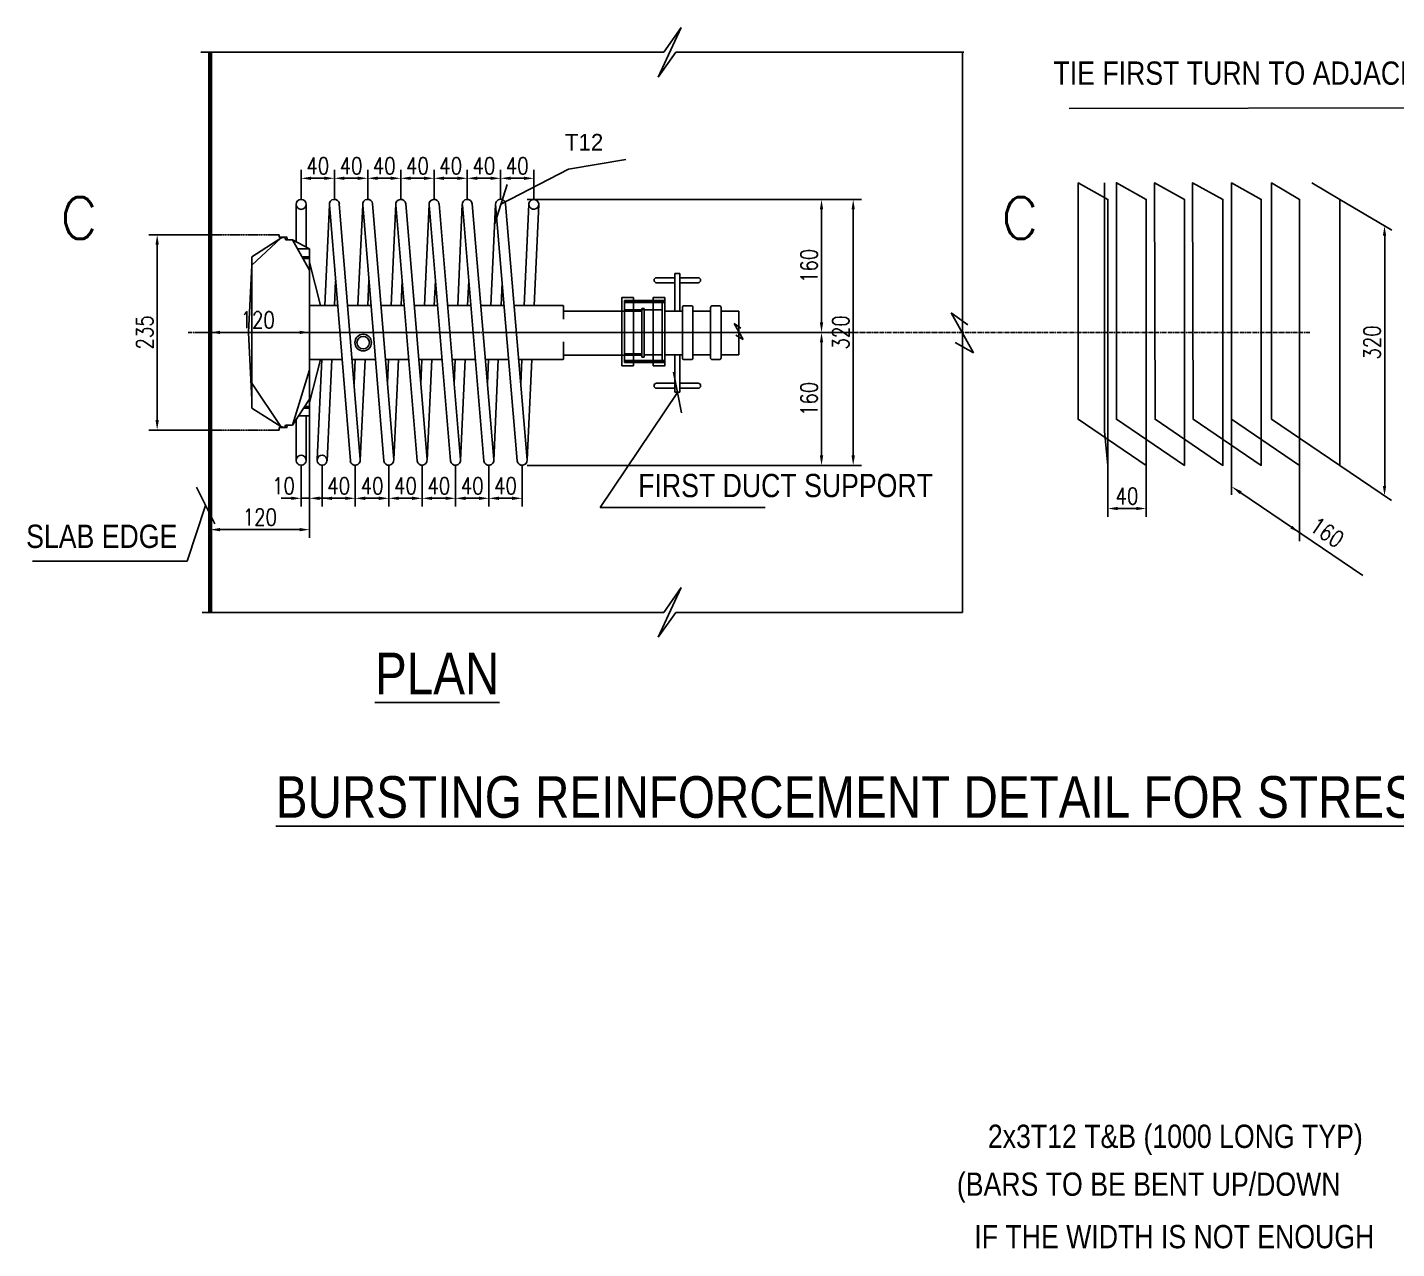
# Model space of a CAD drawing. Header units: millimetres. Extents: x -241424 to 696054, y -125618 to 93710.
# Drawn here: x 624155 to 625802, y -28472 to -27003 of the extents above; entities that cross this region are included whole.
import ezdxf
from ezdxf.enums import TextEntityAlignment as Align

# ---------------------------------------------------------------- set-up
doc = ezdxf.new("R2010")
doc.units = ezdxf.units.MM
doc.header["$LTSCALE"] = 7
doc.header["$PDMODE"] = 3
doc.linetypes.add('CENTER2', pattern=[1.125, 0.75, -0.125, 0.125, -0.125])
doc.layers.get('0').update_dxf_attribs({"linetype": 'CONTINUOUS'})
doc.layers.get('Defpoints').update_dxf_attribs({"color": 6, "linetype": 'CONTINUOUS'})
for name, color, linetype in [('HATCH', 8, 'CONTINUOUS'), ('Layer1', 3, 'CONTINUOUS'), ('t10', 3, 'CONTINUOUS'), ('TEXT80', 7, 'CONTINUOUS'), ('TITLE', 7, 'CONTINUOUS'), ('VSL-TXT', 13, 'CONTINUOUS')]:
    doc.layers.add(name, color=color, linetype=linetype)
doc.styles.add('CENT', font='')
doc.styles.add('DIMENSION', font='SIMPLEX.shx', dxfattribs={"width": 0.8})
doc.styles.add('HUNG', font='vni-romans.shx', dxfattribs={"width": 0.8, "height": 10})
doc.styles.add('ROMANS', font='ROMANS.shx', dxfattribs={"width": 0.75})
doc.styles.get('CENT').set_extended_font_data('VNI-Helve-Condense')
doc.dimstyles.new('Copy(2) of dim', dxfattribs={"dimscale": 10, "dimtxt": 2, "dimasz": 3.5, "dimexe": 2, "dimexo": 0, "dimgap": 1, "dimtad": 1, "dimdec": 0, "dimzin": 0, "dimdsep": 46, "dimtxsty": 'DIMENSION', "dimcen": 0, "dimclrd": 8, "dimclre": 8, "dimclrt": 256, "dimadec": 0, "dimazin": 0, "dimtfac": 1, "dimtdec": 0, "dimtix": 1, "dimtmove": 2, "dimatfit": 3, "dimldrblk": 'OBLIQUE', "dimfxl": 1, "dimtolj": 1, "dimtzin": 0, "dimarcsym": 0})

# ---------------------------------------------------------------- blocks, each defined once
blk = doc.blocks.new('*D667')
at = {"color": 8, "lineweight": -2, "transparency": 16777216}
for p, q in [((624755.9, -27209.9), (625158.1, -27209.9)), ((625148.1, -27517.9), (625148.1, -27221.9)), ((624755.9, -27529.9), (625158.1, -27529.9))]:
    blk.add_line(p, q, dxfattribs=at)
at = {"color": 8, "transparency": 16777216}
for points in [[(625146.1, -27221.9), (625150.1, -27221.9), (625148.1, -27209.9)], [(625146.1, -27517.9), (625150.1, -27517.9), (625148.1, -27529.9)]]:
    blk.add_solid(points, dxfattribs=at)
at = {"layer": 'Defpoints', "color": 0, "transparency": 16777216}
for p in [(624755.9, -27209.9), (625148.1, -27209.9), (624755.9, -27529.9)]:
    blk.add_point(p, dxfattribs=at)
at = {"transparency": 16777216, "insert": (625133.1, -27369.9), "char_height": 20, "attachment_point": 5, "rotation": 90, "style": 'DIMENSION'}
blk.add_mtext('\\A1;320', dxfattribs=at)
blk = doc.blocks.new('_OBLIQUE')
at = {"color": 0, "linetype": 'ByBlock'}
blk.add_line((-0.5, -0.5), (0.5, 0.5), dxfattribs=at)
blk = doc.blocks.new('*D668')
at = {"color": 8, "lineweight": -2, "transparency": 16777216}
for p, q in [((624755.9, -27369.9), (625120, -27369.9)), ((625110, -27517.9), (625110, -27381.9)), ((624755.9, -27529.9), (625120, -27529.9))]:
    blk.add_line(p, q, dxfattribs=at)
at = {"color": 8, "transparency": 16777216}
for points in [[(625108, -27381.9), (625112, -27381.9), (625110, -27369.9)], [(625108, -27517.9), (625112, -27517.9), (625110, -27529.9)]]:
    blk.add_solid(points, dxfattribs=at)
at = {"layer": 'Defpoints', "color": 0, "transparency": 16777216}
for p in [(624755.9, -27369.9), (625110, -27369.9), (624755.9, -27529.9)]:
    blk.add_point(p, dxfattribs=at)
at = {"transparency": 16777216, "insert": (625095, -27449.9), "char_height": 20, "attachment_point": 5, "rotation": 90, "style": 'DIMENSION'}
blk.add_mtext('\\A1;160', dxfattribs=at)
blk = doc.blocks.new('*D669')
at = {"color": 8, "lineweight": -2, "transparency": 16777216}
for p, q in [((624755.9, -27209.9), (625120, -27209.9)), ((625110, -27221.9), (625110, -27357.9)), ((624755.9, -27369.9), (625120, -27369.9))]:
    blk.add_line(p, q, dxfattribs=at)
at = {"color": 8, "transparency": 16777216}
for points in [[(625108, -27221.9), (625112, -27221.9), (625110, -27209.9)], [(625108, -27357.9), (625112, -27357.9), (625110, -27369.9)]]:
    blk.add_solid(points, dxfattribs=at)
at = {"layer": 'Defpoints', "color": 0, "transparency": 16777216}
for p in [(624755.9, -27209.9), (624755.9, -27369.9), (625110, -27369.9)]:
    blk.add_point(p, dxfattribs=at)
at = {"transparency": 16777216, "insert": (625095, -27289.9), "char_height": 20, "attachment_point": 5, "rotation": 90, "style": 'DIMENSION'}
blk.add_mtext('\\A1;160', dxfattribs=at)
blk = doc.blocks.new('*D670')
at = {"color": 8, "lineweight": -2, "transparency": 16777216}
for p, q in [((624484.1, -27209.9), (624484.1, -27174.5)), ((624524.1, -27209.9), (624524.1, -27174.5)), ((624512.1, -27184.5), (624496.1, -27184.5))]:
    blk.add_line(p, q, dxfattribs=at)
at = {"color": 8, "transparency": 16777216}
for points in [[(624496.1, -27182.5), (624496.1, -27186.5), (624484.1, -27184.5)], [(624512.1, -27182.5), (624512.1, -27186.5), (624524.1, -27184.5)]]:
    blk.add_solid(points, dxfattribs=at)
at = {"layer": 'Defpoints', "color": 0, "transparency": 16777216}
for p in [(624484.1, -27184.5), (624484.1, -27209.9), (624524.1, -27209.9)]:
    blk.add_point(p, dxfattribs=at)
at = {"transparency": 16777216, "insert": (624504.1, -27169.5), "char_height": 20, "attachment_point": 5, "style": 'DIMENSION'}
blk.add_mtext('\\A1;40', dxfattribs=at)
blk = doc.blocks.new('*D671')
at = {"color": 8, "lineweight": -2, "transparency": 16777216}
for p, q in [((624524.1, -27209.8), (624524.1, -27174.5)), ((624564.1, -27209.8), (624564.1, -27174.5)), ((624536.1, -27184.5), (624552.1, -27184.5))]:
    blk.add_line(p, q, dxfattribs=at)
at = {"color": 8, "transparency": 16777216}
for points in [[(624536.1, -27182.5), (624536.1, -27186.5), (624524.1, -27184.5)], [(624552.1, -27182.5), (624552.1, -27186.5), (624564.1, -27184.5)]]:
    blk.add_solid(points, dxfattribs=at)
at = {"layer": 'Defpoints', "color": 0, "transparency": 16777216}
for p in [(624564.1, -27184.5), (624524.1, -27209.8), (624564.1, -27209.8)]:
    blk.add_point(p, dxfattribs=at)
at = {"transparency": 16777216, "insert": (624544.1, -27169.5), "char_height": 20, "attachment_point": 5, "style": 'DIMENSION'}
blk.add_mtext('\\A1;40', dxfattribs=at)
blk = doc.blocks.new('*D672')
at = {"color": 8, "lineweight": -2, "transparency": 16777216}
for p, q in [((624564.1, -27209.8), (624564.1, -27174.5)), ((624603.9, -27209.9), (624603.9, -27174.5)), ((624576.1, -27184.5), (624591.9, -27184.5))]:
    blk.add_line(p, q, dxfattribs=at)
at = {"color": 8, "transparency": 16777216}
for points in [[(624576.1, -27182.5), (624576.1, -27186.5), (624564.1, -27184.5)], [(624591.9, -27182.5), (624591.9, -27186.5), (624603.9, -27184.5)]]:
    blk.add_solid(points, dxfattribs=at)
at = {"layer": 'Defpoints', "color": 0, "transparency": 16777216}
for p in [(624603.9, -27184.5), (624564.1, -27209.8), (624603.9, -27209.9)]:
    blk.add_point(p, dxfattribs=at)
at = {"transparency": 16777216, "insert": (624584, -27169.5), "char_height": 20, "attachment_point": 5, "style": 'DIMENSION'}
blk.add_mtext('\\A1;40', dxfattribs=at)
blk = doc.blocks.new('*D673')
at = {"color": 8, "lineweight": -2, "transparency": 16777216}
for p, q in [((624603.9, -27209.9), (624603.9, -27174.5)), ((624643.9, -27209.9), (624643.9, -27174.5)), ((624615.9, -27184.5), (624631.9, -27184.5))]:
    blk.add_line(p, q, dxfattribs=at)
at = {"color": 8, "transparency": 16777216}
for points in [[(624615.9, -27182.5), (624615.9, -27186.5), (624603.9, -27184.5)], [(624631.9, -27182.5), (624631.9, -27186.5), (624643.9, -27184.5)]]:
    blk.add_solid(points, dxfattribs=at)
at = {"layer": 'Defpoints', "color": 0, "transparency": 16777216}
for p in [(624643.9, -27184.5), (624603.9, -27209.9), (624643.9, -27209.9)]:
    blk.add_point(p, dxfattribs=at)
at = {"transparency": 16777216, "insert": (624623.9, -27169.5), "char_height": 20, "attachment_point": 5, "style": 'DIMENSION'}
blk.add_mtext('\\A1;40', dxfattribs=at)
blk = doc.blocks.new('*D674')
at = {"color": 8, "lineweight": -2, "transparency": 16777216}
for p, q in [((624643.9, -27209.9), (624643.9, -27174.5)), ((624683.9, -27209.9), (624683.9, -27174.5)), ((624655.9, -27184.5), (624671.9, -27184.5))]:
    blk.add_line(p, q, dxfattribs=at)
at = {"color": 8, "transparency": 16777216}
for points in [[(624655.9, -27182.5), (624655.9, -27186.5), (624643.9, -27184.5)], [(624671.9, -27182.5), (624671.9, -27186.5), (624683.9, -27184.5)]]:
    blk.add_solid(points, dxfattribs=at)
at = {"layer": 'Defpoints', "color": 0, "transparency": 16777216}
for p in [(624683.9, -27184.5), (624643.9, -27209.9), (624683.9, -27209.9)]:
    blk.add_point(p, dxfattribs=at)
at = {"transparency": 16777216, "insert": (624663.9, -27169.5), "char_height": 20, "attachment_point": 5, "style": 'DIMENSION'}
blk.add_mtext('\\A1;40', dxfattribs=at)
blk = doc.blocks.new('*D675')
at = {"color": 8, "lineweight": -2, "transparency": 16777216}
for p, q in [((624509.2, -27529.7), (624509.2, -27579.5)), ((624549.2, -27529.7), (624549.2, -27579.5)), ((624521.2, -27569.5), (624537.2, -27569.5))]:
    blk.add_line(p, q, dxfattribs=at)
at = {"color": 8, "transparency": 16777216}
for points in [[(624521.2, -27567.5), (624521.2, -27571.5), (624509.2, -27569.5)], [(624537.2, -27567.5), (624537.2, -27571.5), (624549.2, -27569.5)]]:
    blk.add_solid(points, dxfattribs=at)
at = {"layer": 'Defpoints', "color": 0, "transparency": 16777216}
for p in [(624509.2, -27529.7), (624549.2, -27529.7), (624549.2, -27569.5)]:
    blk.add_point(p, dxfattribs=at)
at = {"transparency": 16777216, "insert": (624529.2, -27554.5), "char_height": 20, "attachment_point": 5, "style": 'DIMENSION'}
blk.add_mtext('\\A1;40', dxfattribs=at)
blk = doc.blocks.new('*D676')
at = {"color": 8, "lineweight": -2, "transparency": 16777216}
for p, q in [((624549.2, -27529.7), (624549.2, -27579.5)), ((624589.5, -27529.7), (624589.5, -27579.5)), ((624561.2, -27569.5), (624577.5, -27569.5))]:
    blk.add_line(p, q, dxfattribs=at)
at = {"color": 8, "transparency": 16777216}
for points in [[(624561.2, -27567.5), (624561.2, -27571.5), (624549.2, -27569.5)], [(624577.5, -27567.5), (624577.5, -27571.5), (624589.5, -27569.5)]]:
    blk.add_solid(points, dxfattribs=at)
at = {"layer": 'Defpoints', "color": 0, "transparency": 16777216}
for p in [(624549.2, -27529.7), (624589.5, -27529.7), (624589.5, -27569.5)]:
    blk.add_point(p, dxfattribs=at)
at = {"transparency": 16777216, "insert": (624569.4, -27554.5), "char_height": 20, "attachment_point": 5, "style": 'DIMENSION'}
blk.add_mtext('\\A1;40', dxfattribs=at)
blk = doc.blocks.new('*D677')
at = {"color": 8, "lineweight": -2, "transparency": 16777216}
for p, q in [((624589.5, -27529.7), (624589.5, -27579.5)), ((624629.6, -27529.7), (624629.6, -27579.5)), ((624601.5, -27569.5), (624617.6, -27569.5))]:
    blk.add_line(p, q, dxfattribs=at)
at = {"color": 8, "transparency": 16777216}
for points in [[(624601.5, -27567.5), (624601.5, -27571.5), (624589.5, -27569.5)], [(624617.6, -27567.5), (624617.6, -27571.5), (624629.6, -27569.5)]]:
    blk.add_solid(points, dxfattribs=at)
at = {"layer": 'Defpoints', "color": 0, "transparency": 16777216}
for p in [(624589.5, -27529.7), (624629.6, -27529.7), (624629.6, -27569.5)]:
    blk.add_point(p, dxfattribs=at)
at = {"transparency": 16777216, "insert": (624609.5, -27554.5), "char_height": 20, "attachment_point": 5, "style": 'DIMENSION'}
blk.add_mtext('\\A1;40', dxfattribs=at)
blk = doc.blocks.new('*D678')
at = {"color": 8, "lineweight": -2, "transparency": 16777216}
for p, q in [((624629.6, -27529.7), (624629.6, -27579.5)), ((624669.8, -27529.7), (624669.8, -27579.5)), ((624641.6, -27569.5), (624657.8, -27569.5))]:
    blk.add_line(p, q, dxfattribs=at)
at = {"color": 8, "transparency": 16777216}
for points in [[(624641.6, -27567.5), (624641.6, -27571.5), (624629.6, -27569.5)], [(624657.8, -27567.5), (624657.8, -27571.5), (624669.8, -27569.5)]]:
    blk.add_solid(points, dxfattribs=at)
at = {"layer": 'Defpoints', "color": 0, "transparency": 16777216}
for p in [(624629.6, -27529.7), (624669.8, -27529.7), (624669.8, -27569.5)]:
    blk.add_point(p, dxfattribs=at)
at = {"transparency": 16777216, "insert": (624649.7, -27554.5), "char_height": 20, "attachment_point": 5, "style": 'DIMENSION'}
blk.add_mtext('\\A1;40', dxfattribs=at)
blk = doc.blocks.new('*D679')
at = {"color": 8, "lineweight": -2, "transparency": 16777216}
for p, q in [((624669.8, -27529.7), (624669.8, -27579.5)), ((624709.9, -27529.7), (624709.9, -27579.5)), ((624681.8, -27569.5), (624697.9, -27569.5))]:
    blk.add_line(p, q, dxfattribs=at)
at = {"color": 8, "transparency": 16777216}
for points in [[(624681.8, -27567.5), (624681.8, -27571.5), (624669.8, -27569.5)], [(624697.9, -27567.5), (624697.9, -27571.5), (624709.9, -27569.5)]]:
    blk.add_solid(points, dxfattribs=at)
at = {"layer": 'Defpoints', "color": 0, "transparency": 16777216}
for p in [(624669.8, -27529.7), (624709.9, -27529.7), (624709.9, -27569.5)]:
    blk.add_point(p, dxfattribs=at)
at = {"transparency": 16777216, "insert": (624689.9, -27554.5), "char_height": 20, "attachment_point": 5, "style": 'DIMENSION'}
blk.add_mtext('\\A1;40', dxfattribs=at)
blk = doc.blocks.new('*D680')
at = {"color": 8, "lineweight": -2, "transparency": 16777216}
for p, q in [((624683.9, -27209.9), (624683.9, -27174.5)), ((624723.9, -27209.9), (624723.9, -27174.5)), ((624695.9, -27184.5), (624711.9, -27184.5))]:
    blk.add_line(p, q, dxfattribs=at)
at = {"color": 8, "transparency": 16777216}
for points in [[(624695.9, -27182.5), (624695.9, -27186.5), (624683.9, -27184.5)], [(624711.9, -27182.5), (624711.9, -27186.5), (624723.9, -27184.5)]]:
    blk.add_solid(points, dxfattribs=at)
at = {"layer": 'Defpoints', "color": 0, "transparency": 16777216}
for p in [(624723.9, -27184.5), (624683.9, -27209.9), (624723.9, -27209.9)]:
    blk.add_point(p, dxfattribs=at)
at = {"transparency": 16777216, "insert": (624703.9, -27169.5), "char_height": 20, "attachment_point": 5, "style": 'DIMENSION'}
blk.add_mtext('\\A1;40', dxfattribs=at)
blk = doc.blocks.new('*D705')
at = {"color": 8, "lineweight": -2, "transparency": 16777216}
for p, q in [((624494.2, -27470.4), (624494.2, -27579.5)), ((624484.1, -27529.9), (624484.1, -27579.5)), ((624472.1, -27569.5), (624460.1, -27569.5)), ((624484.1, -27569.5), (624494.2, -27569.5)), ((624506.2, -27569.5), (624518.2, -27569.5))]:
    blk.add_line(p, q, dxfattribs=at)
at = {"color": 8, "transparency": 16777216}
for points in [[(624472.1, -27567.5), (624472.1, -27571.5), (624484.1, -27569.5)], [(624506.2, -27567.5), (624506.2, -27571.5), (624494.2, -27569.5)]]:
    blk.add_solid(points, dxfattribs=at)
at = {"layer": 'Defpoints', "color": 0, "transparency": 16777216}
for p in [(624494.2, -27470.4), (624484.1, -27529.9), (624494.2, -27569.5)]:
    blk.add_point(p, dxfattribs=at)
at = {"transparency": 16777216, "insert": (624462.9, -27554.5), "char_height": 20, "attachment_point": 5, "style": 'DIMENSION'}
blk.add_mtext('\\A1;10', dxfattribs=at)
blk = doc.blocks.new('*D681')
at = {"color": 8, "lineweight": -2, "transparency": 16777216}
for p, q in [((624709.9, -27529.9), (624709.9, -27579.5)), ((624749.9, -27529.8), (624749.9, -27579.5)), ((624721.9, -27569.5), (624737.9, -27569.5))]:
    blk.add_line(p, q, dxfattribs=at)
at = {"color": 8, "transparency": 16777216}
for points in [[(624721.9, -27567.5), (624721.9, -27571.5), (624709.9, -27569.5)], [(624737.9, -27567.5), (624737.9, -27571.5), (624749.9, -27569.5)]]:
    blk.add_solid(points, dxfattribs=at)
at = {"layer": 'Defpoints', "color": 0, "transparency": 16777216}
for p in [(624709.9, -27529.9), (624749.9, -27529.8), (624749.9, -27569.5)]:
    blk.add_point(p, dxfattribs=at)
at = {"transparency": 16777216, "insert": (624729.9, -27554.5), "char_height": 20, "attachment_point": 5, "style": 'DIMENSION'}
blk.add_mtext('\\A1;40', dxfattribs=at)
blk = doc.blocks.new('*D706')
at = {"color": 8, "lineweight": -2, "transparency": 16777216}
for p, q in [((624724, -27209.9), (624724, -27174.5)), ((624764, -27209.9), (624764, -27174.5)), ((624736, -27184.5), (624752, -27184.5))]:
    blk.add_line(p, q, dxfattribs=at)
at = {"color": 8, "transparency": 16777216}
for points in [[(624736, -27182.5), (624736, -27186.5), (624724, -27184.5)], [(624752, -27182.5), (624752, -27186.5), (624764, -27184.5)]]:
    blk.add_solid(points, dxfattribs=at)
at = {"layer": 'Defpoints', "color": 0, "transparency": 16777216}
for p in [(624764, -27184.5), (624724, -27209.9), (624764, -27209.9)]:
    blk.add_point(p, dxfattribs=at)
at = {"transparency": 16777216, "insert": (624744, -27169.5), "char_height": 20, "attachment_point": 5, "style": 'DIMENSION'}
blk.add_mtext('\\A1;40', dxfattribs=at)
blk = doc.blocks.new('*D662')
at = {"color": 8, "lineweight": -2, "transparency": 16777216}
for p, q in [((625454.4, -27529.9), (625454.4, -27591.8)), ((625500.5, -27529.9), (625500.5, -27591.8)), ((625466.4, -27581.8), (625488.5, -27581.8))]:
    blk.add_line(p, q, dxfattribs=at)
at = {"color": 8, "transparency": 16777216}
for points in [[(625466.4, -27579.8), (625466.4, -27583.8), (625454.4, -27581.8)], [(625488.5, -27579.8), (625488.5, -27583.8), (625500.5, -27581.8)]]:
    blk.add_solid(points, dxfattribs=at)
at = {"layer": 'Defpoints', "color": 0, "transparency": 16777216}
for p in [(625454.4, -27529.9), (625500.5, -27529.9), (625500.5, -27581.8)]:
    blk.add_point(p, dxfattribs=at)
at = {"transparency": 16777216, "insert": (625477.4, -27566.8), "char_height": 20, "attachment_point": 5, "style": 'DIMENSION'}
blk.add_mtext('\\A1;40', dxfattribs=at)
blk = doc.blocks.new('*D704')
at = {"color": 8, "lineweight": -2, "transparency": 16777216}
for p, q in [((624374.6, -27470.4), (624374.6, -27617.2)), ((624494.2, -27470.4), (624494.2, -27617.2)), ((624482.2, -27607.2), (624386.6, -27607.2))]:
    blk.add_line(p, q, dxfattribs=at)
at = {"color": 8, "transparency": 16777216}
for points in [[(624386.6, -27605.2), (624386.6, -27609.2), (624374.6, -27607.2)], [(624482.2, -27605.2), (624482.2, -27609.2), (624494.2, -27607.2)]]:
    blk.add_solid(points, dxfattribs=at)
at = {"layer": 'Defpoints', "color": 0, "transparency": 16777216}
for p in [(624374.6, -27470.4), (624494.2, -27470.4), (624374.6, -27607.2)]:
    blk.add_point(p, dxfattribs=at)
at = {"transparency": 16777216, "insert": (624434.4, -27592.2), "char_height": 20, "attachment_point": 5, "style": 'DIMENSION'}
blk.add_mtext('\\A1;120', dxfattribs=at)
blk = doc.blocks.new('*D663')
at = {"color": 8, "lineweight": -2, "transparency": 16777216}
for p, q in [((624374.6, -27252.4), (624300.9, -27252.4)), ((624310.9, -27264.4), (624310.9, -27475.4)), ((624374.6, -27487.4), (624300.9, -27487.4))]:
    blk.add_line(p, q, dxfattribs=at)
at = {"color": 8, "transparency": 16777216}
for points in [[(624308.9, -27264.4), (624312.9, -27264.4), (624310.9, -27252.4)], [(624308.9, -27475.4), (624312.9, -27475.4), (624310.9, -27487.4)]]:
    blk.add_solid(points, dxfattribs=at)
at = {"layer": 'Defpoints', "color": 0, "transparency": 16777216}
for p in [(624374.6, -27252.4), (624310.9, -27487.4), (624374.6, -27487.4)]:
    blk.add_point(p, dxfattribs=at)
at = {"transparency": 16777216, "insert": (624295.9, -27369.9), "char_height": 20, "attachment_point": 5, "rotation": 90, "style": 'DIMENSION'}
blk.add_mtext('\\A1;235', dxfattribs=at)
blk = doc.blocks.new('*D590')
at = {"color": 8, "lineweight": -2, "transparency": 16777216}
for p, q in [((624374.6, -27369.9), (624374.6, -27359.9)), ((624482.2, -27369.9), (624386.6, -27369.9)), ((624494.2, -27369.9), (624494.2, -27359.9))]:
    blk.add_line(p, q, dxfattribs=at)
at = {"color": 8, "transparency": 16777216}
for points in [[(624386.6, -27367.9), (624386.6, -27371.9), (624374.6, -27369.9)], [(624482.2, -27367.9), (624482.2, -27371.9), (624494.2, -27369.9)]]:
    blk.add_solid(points, dxfattribs=at)
at = {"layer": 'Defpoints', "color": 0, "transparency": 16777216}
for p in [(624374.6, -27369.9), (624374.6, -27369.9), (624494.2, -27369.9)]:
    blk.add_point(p, dxfattribs=at)
at = {"transparency": 16777216, "insert": (624431.8, -27354.9), "char_height": 20, "attachment_point": 5, "style": 'DIMENSION'}
blk.add_mtext('\\A1;120', dxfattribs=at)

msp = doc.modelspace()

# ---------------------------------------------------------------- linework, layer by layer
at = {"color": 1}
for p, q in [((624941.1, -27003), (624913.6, -27062.7)), ((624920.3, -27032.9), (624941.1, -27003)), ((624363.3, -27032.9), (624920.3, -27032.9)), ((624913.6, -27062.7), (624934.7, -27032.9)), ((624934.7, -27032.9), (625281.1, -27032.9)), ((625279.4, -27032.9), (625279.4, -27706.8)), ((625286.1, -27360.7), (625265.8, -27346.5)), ((625265.8, -27346.5), (625292.9, -27394.4)), ((625292.9, -27394.4), (625270.9, -27381.9)), ((624941.1, -27676.9), (624913.6, -27736.7)), ((624920.3, -27706.8), (624941.1, -27676.9)), ((624365.1, -27706.8), (624920.3, -27706.8)), ((624913.6, -27736.7), (624934.7, -27706.8)), ((624934.7, -27706.8), (625279.4, -27706.8))]:
    msp.add_line(p, q, dxfattribs=at)
for p, q in [((625992.3, -27099.6), (625408, -27100.5)), ((624933.6, -27304.1), (624911.6, -27304.1)), ((624933.6, -27344.2), (624933.6, -27299.2)), ((624933.6, -27299.2), (624939.6, -27299.2)), ((624939.6, -27344.2), (624939.6, -27299.2)), ((624939.6, -27304.1), (624961.6, -27304.1)), ((624911.6, -27310.1), (624933.6, -27310.1)), ((624961.6, -27310.1), (624939.6, -27310.1)), ((625013, -27364.8), (625004.9, -27359.1)), ((625004.9, -27359.1), (625015.7, -27378.3)), ((625015.7, -27378.3), (625006.9, -27373.3)), ((624933.6, -27397), (624933.6, -27442)), ((624939.6, -27397), (624939.6, -27442)), ((624911.6, -27431.1), (624933.6, -27431.1)), ((624933.6, -27437.1), (624911.6, -27437.1)), ((624961.6, -27431.1), (624939.6, -27431.1)), ((624939.6, -27437.1), (624961.6, -27437.1)), ((624933.6, -27442), (624939.6, -27442))]:
    msp.add_line(p, q)
at = {"color": 8}
for p, q in [((625733.3, -27209.9), (625795.8, -27246.8)), ((625787.4, -27249.2), (625787.4, -27554.5)), ((625733.3, -27529.9), (625795.6, -27572))]:
    msp.add_line(p, q, dxfattribs=at)
for points in [[(625603.2, -27474.3), (625603.2, -27565.3)], [(625685, -27529.9), (625685, -27620.9)], [(625614.3, -27562.9), (625761, -27662.5)]]:
    msp.add_lwpolyline(points, dxfattribs=at)
for centre, start, end in [((624911.6, -27307.1), 90, 180), ((624961.6, -27307.1), 0, 90), ((624911.6, -27307.1), 180, 270), ((624961.6, -27307.1), 270, 0), ((624911.6, -27434.1), 90, 180), ((624911.6, -27434.1), 180, 270), ((624961.6, -27434.1), 0, 90), ((624961.6, -27434.1), 270, 0)]:
    msp.add_arc(centre, 3, start, end)
for points in [[(625785.2, -27253.6), (625789.2, -27253.6), (625787.2, -27241.6)], [(625615.5, -27561.2), (625613.2, -27564.5), (625603.2, -27555.3)], [(625785.2, -27554.5), (625789.2, -27554.5), (625787.2, -27566.5)], [(625676.2, -27602.5), (625674, -27605.8), (625685, -27610.9)]]:
    msp.add_solid(points, dxfattribs=at)
at = {"layer": 'HATCH'}
for points in [[(624214.2, -27270.9, 0, 60, 0), (624214.2, -27322, 0, 0, 0), (624214.2, -27369.9, 0, 0, 0), (624275.2, -27369.9, 0, 0, 0)], [(625346, -27270.9, 0, 60, 0), (625346, -27322, 0, 0, 0), (625346, -27369.9, 0, 0, 0), (625319, -27369.9, 0, 0, 0)]]:
    msp.add_lwpolyline(points, format="xyseb", dxfattribs=at)
at = {"layer": 'Layer1'}
for p, q in [((624478.1, -27260.8), (624478.1, -27215.9)), ((624490.1, -27267.1), (624490.1, -27215.9)), ((624512.5, -27337.4), (624518.1, -27216.5)), ((624543.3, -27524.4), (624518.1, -27216.5)), ((624555.2, -27523), (624530, -27215.1)), ((624558.1, -27216.3), (624552.3, -27337.4)), ((624583.5, -27524.4), (624558.1, -27216.3)), ((624595.5, -27523), (624570, -27215.1)), ((624597.9, -27215.8), (624592.3, -27337.4)), ((624623.6, -27524.5), (624598, -27216.6)), ((624635.5, -27523), (624609.9, -27215.2)), ((624637.9, -27215.9), (624632.3, -27337.4)), ((624663.9, -27524.4), (624638, -27216.6)), ((624675.8, -27523.1), (624649.9, -27215.2)), ((624677.9, -27215.8), (624672.4, -27337.4)), ((624704, -27524.4), (624678, -27216.5)), ((624715.9, -27523), (624689.9, -27215.1)), ((624717.9, -27215.9), (624712.4, -27337.4)), ((624744, -27524.5), (624717.9, -27215.9)), ((624755.9, -27523.1), (624729.9, -27215.8)), ((624757.9, -27216), (624752.4, -27337.5)), ((624769.9, -27216.1), (624764.4, -27337.5)), ((624454.6, -27252.4), (624457.6, -27252.4)), ((624454.6, -27252.4), (624457.6, -27252.4)), ((624457.6, -27252.4), (624457.6, -27255.4)), ((624457.6, -27255.4), (624464.6, -27255.4)), ((624465.3, -27258.4), (624464.6, -27255.4)), ((624465.3, -27258.4), (624473.5, -27258.4)), ((624494.2, -27294.9), (624473.5, -27258.4)), ((624473.5, -27258.4), (624494.2, -27269.4)), ((624494.2, -27269.4), (624479.7, -27269.4)), ((624494.2, -27274.4), (624494.2, -27269.4)), ((624485.1, -27278.9), (624494.2, -27278.9)), ((624486.2, -27280.9), (624494.2, -27280.9)), ((624494.2, -27294.9), (624494.2, -27274.4)), ((624494.2, -27285.4), (624507.2, -27337.4)), ((624494.2, -27294.9), (624494.2, -27369.9)), ((624525.6, -27307.9), (624524.2, -27337.4)), ((624565.6, -27307.3), (624564.2, -27337.4)), ((624605.6, -27307.5), (624604.2, -27337.4)), ((624645.6, -27307.4), (624644.2, -27337.4)), ((624685.7, -27307.7), (624684.3, -27337.4)), ((624725.9, -27309.9), (624724.7, -27337.4)), ((624494.2, -27337.4), (624528, -27337.4)), ((624540, -27337.4), (624568.1, -27337.4)), ((624580.1, -27337.4), (624608, -27337.4)), ((624620.1, -27337.4), (624648.1, -27337.4)), ((624660.2, -27337.4), (624688.2, -27337.4)), ((624700.2, -27337.4), (624728.2, -27337.4)), ((624740.2, -27337.4), (624799.1, -27337.5)), ((624799.5, -27353.8), (624799.5, -27338)), ((624873.2, -27331.4), (624873.2, -27343.2)), ((624921.6, -27331.4), (624873.2, -27331.4)), ((624921.6, -27333.4), (624873.2, -27333.4)), ((624921.6, -27333.9), (624873.2, -27333.9)), ((624918.4, -27342.8), (624918.4, -27331.4)), ((624494.2, -27369.9), (624494.2, -27342.9)), ((624799.5, -27344.2), (624869.9, -27344.2)), ((624869.5, -27344.2), (624893.8, -27344.2)), ((624893.8, -27342.8), (624873.2, -27342.8)), ((624873.2, -27343.2), (624873.2, -27394.2)), ((624893.8, -27344.2), (624893.8, -27341.3)), ((624896.8, -27341.3), (624893.8, -27341.3)), ((624893.8, -27366.2), (624893.8, -27343.7)), ((624893.8, -27344.2), (624893.8, -27397.2)), ((624895.8, -27341.7), (624896.8, -27341.7)), ((624896.8, -27342.8), (624896.8, -27341.3)), ((624896.8, -27366.2), (624896.8, -27341.7)), ((624896.8, -27342.8), (624896.8, -27399.7)), ((624918.4, -27342.8), (624896.8, -27342.8)), ((624918.4, -27342.8), (624918.4, -27394.7)), ((624921.6, -27344.2), (624942.7, -27344.2)), ((624955.4, -27344.2), (624976.5, -27344.2)), ((624989.2, -27344.2), (625010.7, -27344.2)), ((625010.7, -27344.2), (625010.7, -27396.7)), ((624494.2, -27444.8), (624494.2, -27369.9)), ((624893.8, -27366.2), (624893.8, -27393.7)), ((624896.8, -27366.2), (624896.8, -27395.7)), ((624799.5, -27381.3), (624799.5, -27402)), ((624494.2, -27454.4), (624507.2, -27402.4)), ((624494.2, -27402.4), (624533.3, -27402.4)), ((624508.8, -27402.4), (624503.3, -27523)), ((624521, -27402.4), (624515.2, -27524.5)), ((624545.3, -27402.4), (624573.5, -27402.4)), ((624549.1, -27402.4), (624547.7, -27431.7)), ((624561, -27402.4), (624555.2, -27523.7)), ((624585.5, -27402.4), (624613.5, -27402.4)), ((624589.2, -27402.4), (624587.9, -27431.3)), ((624601.1, -27402.4), (624595.5, -27523)), ((624625.5, -27402.4), (624653.6, -27402.4)), ((624629.3, -27402.4), (624627.9, -27431.6)), ((624641.2, -27402.4), (624635.6, -27523.7)), ((624665.6, -27402.4), (624693.7, -27402.4)), ((624669.4, -27402.4), (624668.1, -27431.6)), ((624681.4, -27402.4), (624675.8, -27523.8)), ((624705.7, -27402.4), (624733.7, -27402.4)), ((624709.5, -27402.4), (624708.2, -27431.6)), ((624721.2, -27402.4), (624715.9, -27524.1)), ((624745.7, -27402.4), (624799.1, -27402.5)), ((624749.5, -27402.4), (624748.2, -27431.9)), ((624755.9, -27523.1), (624761.4, -27402.4)), ((624799.5, -27397.2), (624869.9, -27397.2)), ((624869.5, -27397.2), (624893.8, -27397.2)), ((624873.2, -27406.1), (624873.2, -27394.2)), ((624893.8, -27395.7), (624873.2, -27395.7)), ((624921.6, -27403.6), (624873.2, -27403.6)), ((624921.6, -27404.1), (624873.2, -27404.1)), ((624893.8, -27399.7), (624893.8, -27396.2)), ((624896.8, -27399.7), (624893.8, -27399.7)), ((624895.8, -27399.7), (624896.8, -27399.7)), ((624896.8, -27394.7), (624896.8, -27396.2)), ((624918.4, -27396.7), (624896.8, -27396.7)), ((624918.4, -27394.7), (624918.4, -27406.1)), ((624921.6, -27396.7), (624942.7, -27396.7)), ((624955.4, -27396.7), (624976.5, -27396.7)), ((624989.2, -27396.7), (625010.7, -27396.7)), ((624494.2, -27414.8), (624473.5, -27481.4)), ((624921.6, -27406.1), (624873.2, -27406.1)), ((624473.5, -27481.4), (624494.2, -27450.4)), ((624494.2, -27444.8), (624494.2, -27465.4)), ((624494.2, -27470.4), (624480.9, -27470.4)), ((624487.2, -27460.9), (624494.2, -27460.9)), ((624488.5, -27458.9), (624494.2, -27458.9)), ((624490.1, -27523.7), (624490.1, -27470.4)), ((624494.2, -27465.4), (624494.2, -27470.4)), ((624454.6, -27487.4), (624457.6, -27487.4)), ((624457.6, -27487.4), (624457.6, -27484.4)), ((624457.6, -27484.4), (624464.6, -27484.4)), ((624457.6, -27484.4), (624464.6, -27484.4)), ((624465.1, -27481.4), (624464.6, -27484.4)), ((624465.1, -27481.4), (624473.5, -27481.4)), ((624478.1, -27523.7), (624478.1, -27474.5)), ((624623.6, -27524.4), (624623.6, -27524.4))]:
    msp.add_line(p, q, dxfattribs=at)
at = {"layer": 'Layer1', "color": 5, "linetype": 'CENTER2', "ltscale": 0.25}
for p, q in [((624454.6, -27252.4), (624374.6, -27252.4)), ((624454.6, -27487.4), (624374.6, -27487.4))]:
    msp.add_line(p, q, dxfattribs=at)
at = {"layer": 'Layer1', "color": 2}
for p, q in [((624424.6, -27288.9), (624459.8, -27256.6)), ((624424.6, -27278.9), (624459.8, -27256.6)), ((624466.6, -27254.9), (624459.8, -27256.6)), ((624467.5, -27258.4), (624466.6, -27254.9)), ((624420.6, -27369.9), (624424.6, -27288.9)), ((624424.6, -27288.9), (624424.6, -27278.9)), ((624424.6, -27450.9), (624424.6, -27288.9)), ((624420.6, -27369.9), (624424.6, -27450.9)), ((624459.8, -27483.2), (624424.6, -27430.9)), ((624424.6, -27430.9), (624424.6, -27460.9)), ((624424.6, -27460.9), (624459.8, -27483.2)), ((624466.6, -27484.9), (624459.8, -27483.2)), ((624467.5, -27481.4), (624466.6, -27484.9))]:
    msp.add_line(p, q, dxfattribs=at)
at = {"layer": 'Layer1', "const_width": 5}
msp.add_lwpolyline([(624374.6, -27032.9), (624374.6, -27706.8)], dxfattribs=at)
at = {"layer": 'Layer1'}
for points in [[(624883.7, -27327.9), (624869.9, -27327.9), (624869.9, -27410), (624883.7, -27410)], [(624921.6, -27327.9), (624907.7, -27327.9), (624907.7, -27410), (624921.6, -27410)]]:
    msp.add_lwpolyline(points, close=True, dxfattribs=at)
for points in [[(624953.4, -27338.1), (624944.7, -27338.1, 0.459161), (624942.7, -27339.7), (624942.7, -27400.6, 0.414214), (624944.7, -27402.6), (624953.4, -27402.6, 0.414214), (624955.4, -27400.6), (624955.4, -27339.7, 0.459161)], [(624987.2, -27338.1), (624978.5, -27338.1, 0.459161), (624976.5, -27339.7), (624976.5, -27400.6, 0.414214), (624978.5, -27402.6), (624987.2, -27402.6, 0.414214), (624989.2, -27400.6), (624989.2, -27339.7, 0.459161)]]:
    msp.add_lwpolyline(points, format="xyb", close=True, dxfattribs=at)
for centre, radius in [((624484.1, -27215.9), 6), ((624558.7, -27382.2), 10), ((624558.7, -27382.2), 7.5)]:
    msp.add_circle(centre, radius, dxfattribs=at)
for centre, radius, start, end in [((624524.1, -27215.8), 6, 6.7098, 186.7098), ((624564.1, -27215.8), 6, 6.7098, 186.7098), ((624603.9, -27215.9), 6, 6.7098, 186.7098), ((624643.9, -27215.9), 6, 6.7098, 186.7098), ((624683.9, -27215.8), 6, 6.7098, 186.7098), ((624723.9, -27215.8), 5.99, 358.2641, 180.0881), ((624763.9, -27216), 6, 6.7098, 186.7098), ((624763.9, -27215.8), 6, 186.7098, 6.7098), ((624799, -27338), 0.5, 0, 84.3506), ((624895.8, -27343.7), 2, 90, 180), ((624799, -27402), 0.5, 275.8269, 0), ((624895.8, -27397.7), 2, 180, 270), ((624484.1, -27523.7), 6, 353.2902, 173.2902), ((624509.2, -27523.7), 6, 353.2902, 173.2902), ((624484.1, -27523.7), 6, 173.2902, 353.2902), ((624509.2, -27523.7), 6, 173.2902, 353.2902), ((624549.2, -27523.7), 6, 186.7098, 6.7098), ((624589.5, -27523.7), 6, 186.7098, 6.7098), ((624629.6, -27523.7), 6, 186.7098, 6.7098), ((624669.8, -27523.7), 6, 186.7098, 6.7098), ((624709.9, -27523.7), 6, 186.7098, 6.7098), ((624749.9, -27523.8), 6, 186.7098, 6.7098)]:
    msp.add_arc(centre, radius, start, end, dxfattribs=at)
at = {"layer": 't10', "color": 8, "linetype": 'CENTER2'}
for p, q in [((625148.5, -27369.9), (624348.2, -27369.9)), ((624696.1, -27369.9), (624360.4, -27369.9)), ((625697.4, -27369.9), (624706.1, -27369.9))]:
    msp.add_line(p, q, dxfattribs=at)
at = {"layer": 'VSL-TXT'}
msp.add_lwpolyline([(625450.2, -27190.1), (625450.2, -27488.6), (625454.4, -27529.9), (625454.4, -27209.9), (625418.8, -27190.1), (625418.6, -27474.3), (625500.5, -27529.9), (625500.5, -27209.9), (625464.7, -27189.9), (625464.7, -27474.3), (625546.6, -27529.9), (625546.6, -27209.9), (625510.5, -27190.1), (625511.2, -27474.3), (625592.8, -27529.9), (625592.8, -27209.9), (625556.2, -27190.1), (625557.1, -27474.3), (625638.9, -27529.9), (625638.9, -27209.9), (625603.2, -27190.1), (625603.2, -27474.3), (625685, -27529.9), (625685, -27209.9), (625651.4, -27190.1), (625651.4, -27474.3), (625733.3, -27529.9), (625733.3, -27209.9), (625699.7, -27190.1)], dxfattribs=at)

# ---------------------------------------------------------------- texts
at = {"style": 'CENT'}
for s, p in [('TIE FIRST TURN TO ADJACENT TURN', (625968, -27058)), ('2x3T12 T&B (1000 LONG TYP)', (625761.1, -28337)), ('(BARS TO BE BENT UP/DOWN', (625734.3, -28394.6)), ('IF THE WIDTH IS NOT ENOUGH ', (625783.8, -28457.7)), ('IF THE WIDTH IS NOT ENOUGH ', (625783.8, -28457.7))]:
    msp.add_text(s, height=28, dxfattribs=at).set_placement(p, align=Align.MIDDLE_RIGHT)
for s, height, p in [('FIRST DUCT SUPPORT', 28, (624889.5, -27568.1)), ('SLAB EDGE', 28, (624153.3, -27629.2)), ('%%UPLAN', 50, (624572.9, -27805.2)), ('%%UBURSTING REINFORCEMENT DETAIL FOR STRESSING ANCHORAGE VSLAB S6-4', 50, (624453.6, -27953.8))]:
    msp.add_text(s, height=height, dxfattribs=at).set_placement(p)
at = {"char_height": 20, "attachment_point": 5, "style": 'DIMENSION'}
for s, insert, rotation in [('\\A1;320', (625772.2, -27382), 90), ('\\A1;160', (625718, -27610.4), 325.8354)]:
    msp.add_mtext(s, dxfattribs=dict(at, insert=insert, rotation=rotation))
at = {"layer": 'TEXT80', "color": 7, "style": 'HUNG'}
msp.add_text('T12', height=20, dxfattribs=at).set_placement((624801.4, -27151.1))
at = {"layer": 'TITLE', "color": 4, "style": 'ROMANS'}
for p in [(624194.4, -27257.3), (625326.2, -27257.3)]:
    msp.add_text('C', height=50, dxfattribs=at).set_placement(p)

# ---------------------------------------------------------------- dimensions: what is measured, and where the dimension line sits
for base, p1, p2, picture, middle in [((624484.1, -27184.5), (624524.1, -27209.9), (624484.1, -27209.9), '*D670', (624504.1, -27169.5)), ((624564.1, -27184.5), (624524.1, -27209.8), (624564.1, -27209.8), '*D671', (624544.1, -27169.5)), ((624603.9, -27184.5), (624564.1, -27209.8), (624603.9, -27209.9), '*D672', (624584, -27169.5)), ((624643.9, -27184.5), (624603.9, -27209.9), (624643.9, -27209.9), '*D673', (624623.9, -27169.5)), ((624683.9, -27184.5), (624643.9, -27209.9), (624683.9, -27209.9), '*D674', (624663.9, -27169.5)), ((624723.9, -27184.5), (624683.9, -27209.9), (624723.9, -27209.9), '*D680', (624703.9, -27169.5)), ((624764, -27184.5), (624724, -27209.9), (624764, -27209.9), '*D706', (624744, -27169.5)), ((624374.6, -27607.2), (624494.2, -27470.4), (624374.6, -27470.4), '*D704', (624434.4, -27592.2)), ((624549.2, -27569.5), (624509.2, -27529.7), (624549.2, -27529.7), '*D675', (624529.2, -27554.5)), ((624589.5, -27569.5), (624549.2, -27529.7), (624589.5, -27529.7), '*D676', (624569.4, -27554.5)), ((624629.6, -27569.5), (624589.5, -27529.7), (624629.6, -27529.7), '*D677', (624609.5, -27554.5)), ((624669.8, -27569.5), (624629.6, -27529.7), (624669.8, -27529.7), '*D678', (624649.7, -27554.5)), ((624709.9, -27569.5), (624669.8, -27529.7), (624709.9, -27529.7), '*D679', (624689.9, -27554.5)), ((624749.9, -27569.5), (624709.9, -27529.9), (624749.9, -27529.8), '*D681', (624729.9, -27554.5))]:
    dim = msp.add_linear_dim(base=base, p1=p1, p2=p2, dimstyle='Copy(2) of dim', override={"dimasz": 1.2, "dimexe": 1, "dimgap": 0.5})
    dim.commit()
    dim.dimension.update_dxf_attribs({"geometry": picture, "text_midpoint": middle})
for base, p1, p2, angle, picture, middle in [((625148.1, -27209.9), (624755.9, -27529.9), (624755.9, -27209.9), 90, '*D667', (625133.1, -27369.9)), ((625110, -27369.9), (624755.9, -27209.9), (624755.9, -27369.9), 270, '*D669', (625095, -27289.9)), ((624310.9, -27487.4), (624374.6, -27252.4), (624374.6, -27487.4), 90, '*D663', (624295.9, -27369.9)), ((625110, -27369.9), (624755.9, -27529.9), (624755.9, -27369.9), 90, '*D668', (625095, -27449.9))]:
    dim = msp.add_linear_dim(base=base, p1=p1, p2=p2, angle=angle, dimstyle='Copy(2) of dim', override={"dimasz": 1.2, "dimexe": 1, "dimgap": 0.5})
    dim.commit()
    dim.dimension.update_dxf_attribs({"geometry": picture, "text_midpoint": middle})
for base, p1, p2, picture, middle in [((624374.6, -27369.9), (624494.2, -27369.9), (624374.6, -27369.9), '*D590', (624431.8, -27354.9)), ((624494.2, -27569.5), (624484.1, -27529.9), (624494.2, -27470.4), '*D705', (624462.9, -27554.5))]:
    dim = msp.add_linear_dim(base=base, p1=p1, p2=p2, dimstyle='Copy(2) of dim', override={"dimasz": 1.2, "dimexe": 1, "dimgap": 0.5})
    dim.commit()
    dim.dimension.update_dxf_attribs({"geometry": picture, "text_midpoint": middle, "dimtype": 160})
dim = msp.add_linear_dim(base=(625500.5, -27581.8), p1=(625454.4, -27529.9), p2=(625500.5, -27529.9), text='40', dimstyle='Copy(2) of dim', override={"dimasz": 1.2, "dimexe": 1, "dimgap": 0.5})
dim.commit()
dim.dimension.update_dxf_attribs({"geometry": '*D662', "text_midpoint": (625477.4, -27566.8)})

# ---------------------------------------------------------------- leaders
for points in [[(624724.4, -27215.5), (624805.6, -27173.6), (624874.8, -27161.8)], [(624936.8, -27442.2), (624843.7, -27580.7), (625042.1, -27580.7)], [(624369.2, -27578.3), (624347.1, -27645.3), (624161.1, -27645.3)]]:
    msp.add_leader(points, dimstyle='Copy(2) of dim')

doc.saveas('drawing.dxf')
